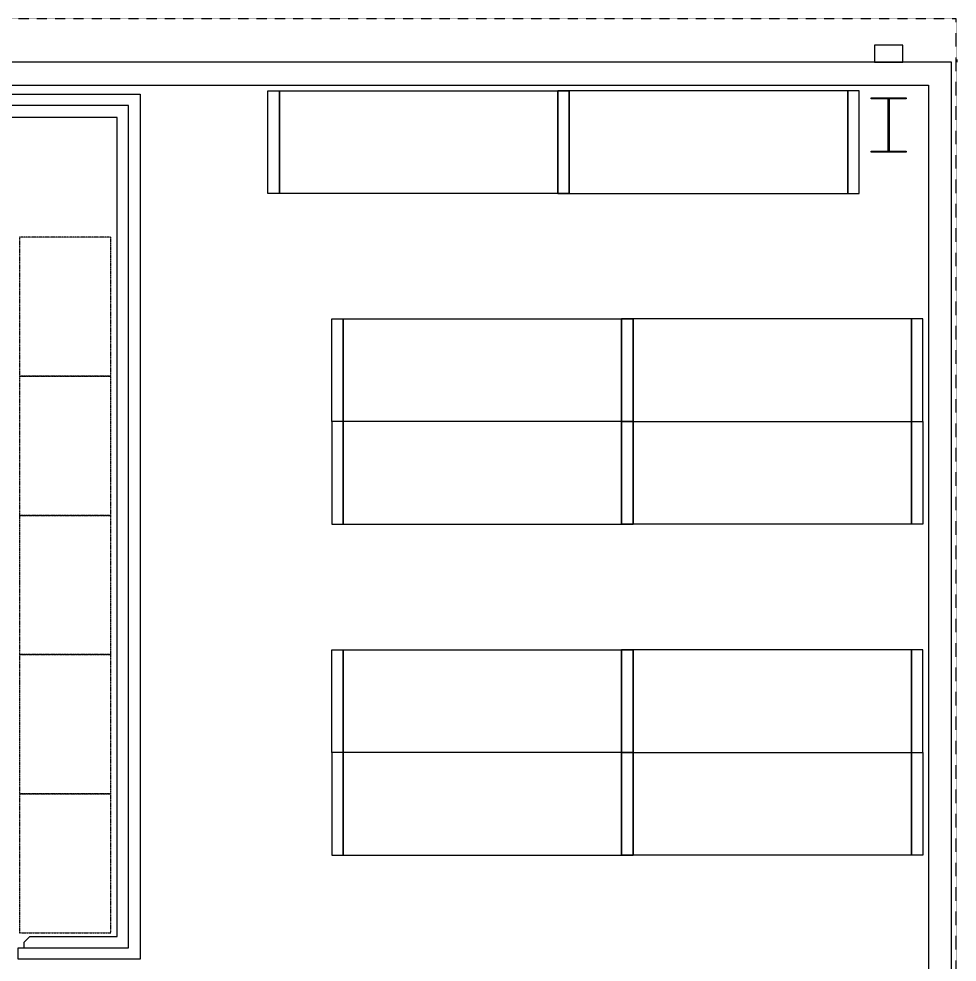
# Model space of a CAD drawing. Header units: millimetres. Extents: x -155 to 94595, y -3153 to 63413.
# Drawn here: x 86373 to 94595, y 54609 to 62877 of the extents above; entities that cross this region are included whole.
import ezdxf

# ---------------------------------------------------------------- set-up
doc = ezdxf.new("R2010")
doc.units = ezdxf.units.MM
for name, pattern in [('REFERENCIA CAMPECHE$0$Ca-mx-xgroc$0$DASHED2', [0.375, 0.25, -0.125]), ('REFERENCIA CAMPECHE$0$SO-BASE1$0$HIDDEN2', [0.1875, 0.125, -0.0625]), ('TRATTEGGIATA2', [0.375, 0.25, -0.125])]:
    doc.linetypes.add(name, pattern=pattern)
for name, color, linetype in [('3', 145, 'Continuous'), ('4', 251, 'Continuous'), ('5', 1, 'TRATTEGGIATA2'), ('int', 185, 'Continuous'), ('section', 2, 'Continuous'), ('wall', 5, 'Continuous')]:
    doc.layers.add(name, color=color, linetype=linetype)

msp = doc.modelspace()

# ---------------------------------------------------------------- linework, layer by layer
at = {"layer": '3'}
msp.add_line((94594.699, 62496.963), (94594.699, 62521.986), dxfattribs=at)
at = {"layer": '4'}
msp.add_lwpolyline([(93869.86, 62496.989), (94119.86, 62496.989), (94119.86, 62646.989), (93869.86, 62646.989)], close=True, dxfattribs=at)
at = {"layer": '5', "linetype": 'REFERENCIA CAMPECHE$0$SO-BASE1$0$HIDDEN2'}
for p, q in [((94584.86, 62877.489), (204.86, 62877.489)), ((94584.86, 19756.989), (94584.86, 62877.489))]:
    msp.add_line(p, q, dxfattribs=at)
at = {"layer": 'int'}
for p, q in [((88555.684, 62246.989), (88655.684, 62246.989)), ((88555.684, 61346.989), (88555.684, 62246.989)), ((88655.684, 62246.989), (88655.684, 61346.989)), ((88655.684, 62246.989), (91095.684, 62246.989)), ((88655.684, 61346.989), (88655.684, 62246.989)), ((91095.684, 62246.989), (91095.684, 61346.989)), ((91095.684, 62246.989), (91195.684, 62246.989)), ((91095.684, 61346.989), (91095.684, 62246.989)), ((91195.684, 62246.989), (91095.684, 62246.989)), ((91095.684, 62246.989), (91095.684, 61346.989)), ((91195.684, 62246.989), (91195.684, 61346.989)), ((93635.684, 62246.989), (91195.684, 62246.989)), ((91195.684, 62246.989), (91195.684, 61346.989)), ((91195.684, 61346.989), (91195.684, 62246.989)), ((93735.684, 62246.989), (93635.684, 62246.989)), ((93635.684, 62246.989), (93635.684, 61346.989)), ((93635.684, 61346.989), (93635.684, 62246.989)), ((93735.684, 61346.989), (93735.684, 62246.989)), ((88655.684, 61346.989), (88555.684, 61346.989)), ((91095.684, 61346.989), (88655.684, 61346.989)), ((91195.684, 61346.989), (91095.684, 61346.989)), ((91095.684, 61346.989), (91195.684, 61346.989)), ((91195.684, 61346.989), (93635.684, 61346.989)), ((93635.684, 61346.989), (93735.684, 61346.989)), ((89114.86, 60246.989), (89214.86, 60246.989)), ((89114.86, 59346.989), (89114.86, 60246.989)), ((89214.86, 60246.989), (89214.86, 59346.989)), ((89214.86, 60246.989), (91654.86, 60246.989)), ((89214.86, 59346.989), (89214.86, 60246.989)), ((91654.86, 60246.989), (91654.86, 59346.989)), ((91654.86, 60246.989), (91754.86, 60246.989)), ((91654.86, 59346.989), (91654.86, 60246.989)), ((91754.86, 60246.989), (91654.86, 60246.989)), ((91654.86, 60246.989), (91654.86, 59346.989)), ((91754.86, 60246.989), (91754.86, 59346.989)), ((94194.86, 60246.989), (91754.86, 60246.989)), ((91754.86, 60246.989), (91754.86, 59346.989)), ((91754.86, 59346.989), (91754.86, 60246.989)), ((94294.86, 60246.989), (94194.86, 60246.989)), ((94194.86, 60246.989), (94194.86, 59346.989)), ((94194.86, 59346.989), (94194.86, 60246.989)), ((94294.86, 59346.989), (94294.86, 60246.989)), ((89214.86, 59346.989), (89114.86, 59346.989)), ((89114.86, 59346.989), (89114.86, 58446.989)), ((89214.86, 59346.989), (89114.86, 59346.989)), ((89214.86, 58446.989), (89214.86, 59346.989)), ((91654.86, 59346.989), (89214.86, 59346.989)), ((89214.86, 59346.989), (89214.86, 58446.989)), ((91654.86, 59346.989), (89214.86, 59346.989)), ((91654.86, 58446.989), (91654.86, 59346.989)), ((91754.86, 59346.989), (91654.86, 59346.989)), ((91654.86, 59346.989), (91654.86, 58446.989)), ((91654.86, 58446.989), (91654.86, 59346.989)), ((91654.86, 59346.989), (91754.86, 59346.989)), ((91754.86, 59346.989), (91654.86, 59346.989)), ((91654.86, 59346.989), (91754.86, 59346.989)), ((91754.86, 58446.989), (91754.86, 59346.989)), ((91754.86, 58446.989), (91754.86, 59346.989)), ((91754.86, 59346.989), (94194.86, 59346.989)), ((91754.86, 59346.989), (91754.86, 58446.989)), ((91754.86, 59346.989), (94194.86, 59346.989)), ((94194.86, 58446.989), (94194.86, 59346.989)), ((94194.86, 59346.989), (94294.86, 59346.989)), ((94194.86, 59346.989), (94194.86, 58446.989)), ((94194.86, 59346.989), (94294.86, 59346.989)), ((94294.86, 59346.989), (94294.86, 58446.989)), ((89114.86, 58446.989), (89214.86, 58446.989)), ((89214.86, 58446.989), (91654.86, 58446.989)), ((91654.86, 58446.989), (91754.86, 58446.989)), ((91754.86, 58446.989), (91654.86, 58446.989)), ((94194.86, 58446.989), (91754.86, 58446.989)), ((94294.86, 58446.989), (94194.86, 58446.989)), ((89114.86, 57346.989), (89214.86, 57346.989)), ((89114.86, 56446.989), (89114.86, 57346.989)), ((89214.86, 57346.989), (89214.86, 56446.989)), ((89214.86, 57346.989), (91654.86, 57346.989)), ((89214.86, 56446.989), (89214.86, 57346.989)), ((91654.86, 57346.989), (91654.86, 56446.989)), ((91654.86, 57346.989), (91754.86, 57346.989)), ((91654.86, 56446.989), (91654.86, 57346.989)), ((91754.86, 57346.989), (91654.86, 57346.989)), ((91654.86, 57346.989), (91654.86, 56446.989)), ((91754.86, 57346.989), (91754.86, 56446.989)), ((94194.86, 57346.989), (91754.86, 57346.989)), ((91754.86, 57346.989), (91754.86, 56446.989)), ((91754.86, 56446.989), (91754.86, 57346.989)), ((94294.86, 57346.989), (94194.86, 57346.989)), ((94194.86, 57346.989), (94194.86, 56446.989)), ((94194.86, 56446.989), (94194.86, 57346.989)), ((94294.86, 56446.989), (94294.86, 57346.989)), ((89214.86, 56446.989), (89114.86, 56446.989)), ((89114.86, 56446.989), (89114.86, 55546.989)), ((89214.86, 56446.989), (89114.86, 56446.989)), ((89214.86, 55546.989), (89214.86, 56446.989)), ((91654.86, 56446.989), (89214.86, 56446.989)), ((89214.86, 56446.989), (89214.86, 55546.989)), ((91654.86, 56446.989), (89214.86, 56446.989)), ((91654.86, 55546.989), (91654.86, 56446.989)), ((91754.86, 56446.989), (91654.86, 56446.989)), ((91654.86, 56446.989), (91654.86, 55546.989)), ((91654.86, 55546.989), (91654.86, 56446.989)), ((91654.86, 56446.989), (91754.86, 56446.989)), ((91754.86, 56446.989), (91654.86, 56446.989)), ((91654.86, 56446.989), (91754.86, 56446.989)), ((91754.86, 55546.989), (91754.86, 56446.989)), ((91754.86, 55546.989), (91754.86, 56446.989)), ((91754.86, 56446.989), (94194.86, 56446.989)), ((91754.86, 56446.989), (91754.86, 55546.989)), ((91754.86, 56446.989), (94194.86, 56446.989)), ((94194.86, 55546.989), (94194.86, 56446.989)), ((94194.86, 56446.989), (94294.86, 56446.989)), ((94194.86, 56446.989), (94194.86, 55546.989)), ((94194.86, 56446.989), (94294.86, 56446.989)), ((94294.86, 56446.989), (94294.86, 55546.989)), ((89114.86, 55546.989), (89214.86, 55546.989)), ((89214.86, 55546.989), (91654.86, 55546.989)), ((91654.86, 55546.989), (91754.86, 55546.989)), ((91754.86, 55546.989), (91654.86, 55546.989)), ((94194.86, 55546.989), (91754.86, 55546.989)), ((94294.86, 55546.989), (94194.86, 55546.989))]:
    msp.add_line(p, q, dxfattribs=at)
at = {"layer": 'int', "linetype": 'REFERENCIA CAMPECHE$0$Ca-mx-xgroc$0$DASHED2'}
for p, q in [((87178.049, 60965.066), (86378.049, 60965.066)), ((86378.049, 60965.066), (86378.049, 59745.066)), ((87178.049, 59745.066), (87178.049, 60965.066)), ((86378.049, 59745.066), (87178.049, 59745.066)), ((87178.049, 59745.066), (86378.049, 59745.066)), ((86378.049, 59745.066), (86378.049, 58525.066)), ((87178.049, 58525.066), (87178.049, 59745.066)), ((87178.049, 58525.066), (86378.049, 58525.066)), ((86378.049, 58525.066), (86378.049, 57305.066)), ((86378.049, 58525.066), (87178.049, 58525.066)), ((87178.049, 57305.066), (87178.049, 58525.066)), ((87178.049, 57305.066), (86378.049, 57305.066)), ((86378.049, 57305.066), (86378.049, 56085.066)), ((86378.049, 57305.066), (87178.049, 57305.066)), ((87178.049, 56085.066), (87178.049, 57305.066)), ((86378.049, 56085.066), (87178.049, 56085.066)), ((87178.049, 56085.066), (86378.049, 56085.066)), ((86378.049, 56085.066), (86378.049, 54865.066)), ((87178.049, 54865.066), (87178.049, 56085.066)), ((86378.049, 54865.066), (87178.049, 54865.066))]:
    msp.add_line(p, q, dxfattribs=at)
at = {"layer": 'section'}
msp.add_lwpolyline([(84367.859, 62117.889), (84367.859, 54733.999), (85148.014, 54733.999), (85148.014, 54634.003), (84267.859, 54634.003), (84267.859, 62217.889), (86627.014, 62217.889), (87434.86, 62217.893), (87434.86, 61503.868), (87434.86, 54633.999), (86368.015, 54634.014), (86368.015, 54734.011), (87334.86, 54734.013), (87334.86, 61403.868), (87334.86, 62117.894), (86527.014, 62117.889)], close=True, dxfattribs=at)
at = {"layer": 'wall'}
for p, q in [((86418.014, 54783.969), (86468.014, 54833.969)), ((86418.014, 54733.981), (86418.014, 54783.969))]:
    msp.add_line(p, q, dxfattribs=at)
for points in [[(47717.266, 62496.989), (47717.266, 62296.989), (94344.86, 62296.989), (94344.86, 19996.989), (93634.06, 19997.566), (93634.06, 19796.989), (94544.86, 19796.989), (94544.86, 62496.989)], [(93842.36, 62185.489), (94147.36, 62185.489), (94147.36, 62175.489), (93842.36, 62175.489)], [(93991.86, 61718.489), (93991.86, 62175.489), (93997.86, 62175.489), (93997.86, 61718.489)], [(93842.36, 61718.489), (94147.36, 61718.489), (94147.36, 61708.489), (93842.36, 61708.489)]]:
    msp.add_lwpolyline(points, close=True, dxfattribs=at)
msp.add_lwpolyline([(86418.014, 54733.981), (86418.014, 54783.969), (86468.014, 54833.969), (87234.86, 54833.969), (87234.854, 62013.868), (84463.889, 62013.863), (84463.889, 54833.999), (85047.999, 54833.972)], dxfattribs=at)

doc.saveas('drawing.dxf')
